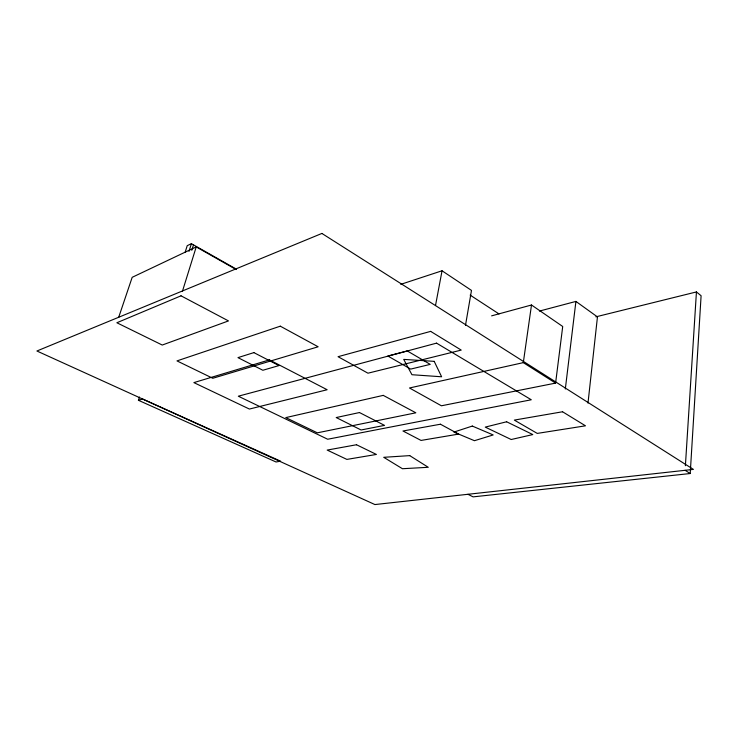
<?xml version="1.0" encoding="UTF-8"?>
<svg xmlns="http://www.w3.org/2000/svg" width="738" height="738" viewBox="0 0 738 738"><rect width="100%" height="100%" fill="white"/><g stroke="black" fill="none" stroke-linecap="round" stroke-linejoin="round"><path stroke-width="1.11" d="M467.938 494.294L473.113 496.868L690.215 473.528L701.1 295.744L696.441 291.934L595.861 316.842M685.39 465.706L696.441 291.934M587.992 403.123L597.457 316.906L575.917 301.418L539.413 311.085M565.317 389.009L575.917 301.418M555.594 383.105L523.307 362.635L409.489 387.985L441.416 405.789L555.594 383.105L562.716 326.491L531.498 304.997L491.619 315.855M523.307 362.635L531.498 304.997M465.494 325.32L471.49 290.412L442.044 270.781L400.78 284.342M435.503 305.569L442.044 270.781M191.779 250.311L193.494 244.85M182.378 291.473L196.225 246.916L236.16 269.536M189.002 251.326L191.4 243.669L236.4 269.167M138.43 400.291L142.646 399.037L280.625 461.176L276.049 461.988L138.43 400.291L139.473 397.007M185.146 252.258L187.221 245.68L191.4 243.669M118.68 317.349L132.185 277.313L196.225 246.916M685.104 470.309L690.215 473.528M470.161 295.117L499.008 313.936M181.022 295.818L116.853 322.755L162.249 345.043L228.485 320.919L181.022 295.818M321.897 233.439L36.9 351.002L374.922 504.561L693.406 469.396L321.897 233.439M280.302 326.178L176.972 360.9L212.784 378.28L318.152 346.786L280.302 326.178M472.311 426.066L453.87 432.09L474.442 440.697L493.196 434.95L472.311 426.066M253.872 352.616L237.959 357.626L262.848 370.264L278.973 365.578L253.872 352.616M269.425 359.886L193.863 382.607L249.407 409.055L327.155 389.738L269.425 359.886M430.66 331.38L338.041 356.694L367.967 373.197L461.232 350.098L430.66 331.38M436.555 343.142L238.3 396.205L327.681 439.239L531.295 399.775L436.555 343.142M407.302 350.956L387.847 356.02L410.679 369.101L430.236 364.378L407.302 350.956M506.619 421.776L485.235 427.108L511.185 439.516L532.818 434.571L506.619 421.776M383.234 395.374L285.8 417.607L317.34 432.828L415.854 412.81L383.234 395.374M359.471 412.542L336.224 417.551L361.085 429.986L384.526 425.374L359.471 412.542M356.509 444.746L327.192 450.079L346.878 459.405L376.398 454.442L356.509 444.746M440.448 424.221L402.985 431.001L421.047 440.429L458.639 434.092L440.448 424.221M562.559 411.767L514.312 420.097L537.255 433.409L585.492 425.817L562.559 411.767M409.728 455.623L383.732 457.311L402.441 468.722L428.261 467.292L409.728 455.623M434.212 361.352L403.714 359.388L411.942 374.719L441.619 376.777L434.212 361.352"/></g></svg>
